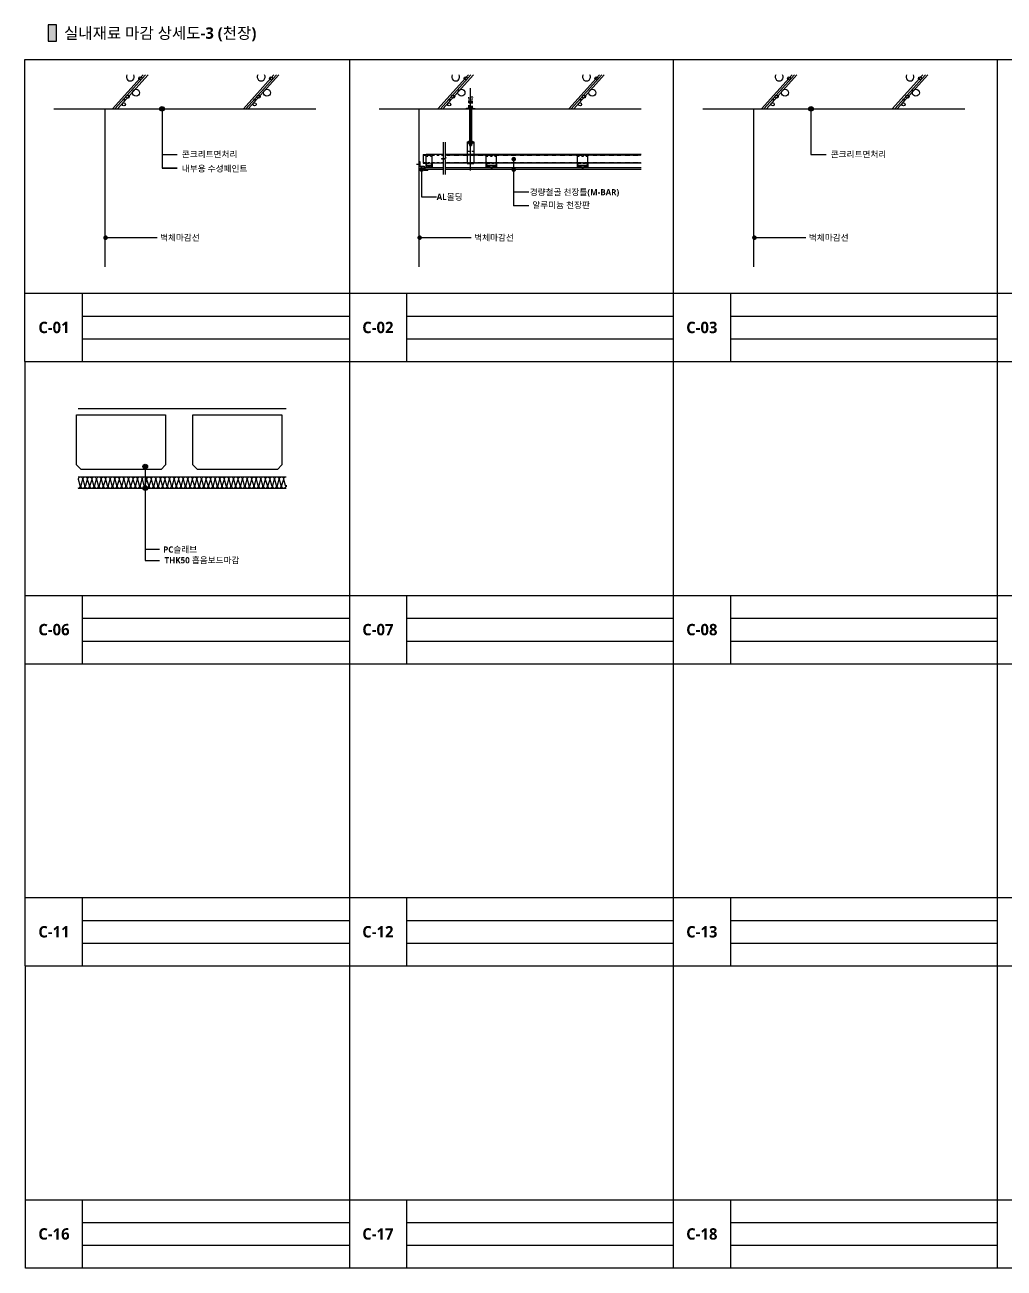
# Model space of a CAD drawing. Header units: millimetres. Extents: x 197 to 33329, y 200 to 5652.
# Drawn here: x 25397 to 29690, y 200 to 5652 of the extents above; entities that cross this region are included whole.
import ezdxf
from ezdxf.enums import TextEntityAlignment as Align

# ---------------------------------------------------------------- set-up
doc = ezdxf.new("R2010")
doc.units = ezdxf.units.MM
doc.header["$LTSCALE"] = 10
doc.header["$MEASUREMENT"] = 0
doc.linetypes.add('CEN', pattern=[62, 60, -1, 0, -1])
doc.linetypes.add('HIDDEN', pattern=[2, 1, -1])
doc.layers.get('0').update_dxf_attribs({"linetype": 'CONTINUOUS'})
for name, color, linetype in [('8', 8, 'CONTINUOUS'), ('A-ANNO-GRA2', 4, 'CONTINUOUS'), ('A-ANNO-TEXT1', 7, 'CONTINUOUS'), ('A-ST-CONC', 2, 'CONTINUOUS'), ('A-WALL-DRY1', 7, 'CONTINUOUS'), ('B', 5, 'CONTINUOUS'), ('CEN', 1, 'CEN'), ('ELE', 4, 'CONTINUOUS'), ('FIN', 9, 'CONTINUOUS'), ('HAT', 8, 'CONTINUOUS'), ('HT', 8, 'CONTINUOUS'), ('K-마감', 5, 'CONTINUOUS'), ('STEEL', 3, 'CONTINUOUS'), ('TIT', 2, 'CONTINUOUS')]:
    doc.layers.add(name, color=color, linetype=linetype)
doc.styles.add('2020음성 1차', font='')
doc.styles.add('SH_대대리576', font='')
doc.styles.get('2020음성 1차').set_extended_font_data('NanumGothic', bold=True)
doc.styles.get('SH_대대리576').set_extended_font_data('NanumGothic', bold=True)

# ---------------------------------------------------------------- blocks, each defined once
blk = doc.blocks.new('2')
at = {"layer": 'HAT'}
for p, q in [((9516.6, 4296.2), (9583.7, 4370.3)), ((9522, 4296.2), (9589.1, 4370.3)), ((9527.4, 4296.2), (9594.5, 4370.3))]:
    blk.add_line(p, q, dxfattribs=at)
for centre, radius in [((9569.8, 4360.6), 3.41), ((9542.8, 4335.1), 7.63), ((9561.1, 4343.7), 3.41), ((9569.4, 4350), 1.53), ((9533.6, 4303.7), 3.41)]:
    blk.add_circle(centre, radius, dxfattribs=at)
blk.add_arc((9555.5, 4300.6), 8.7, 329.3752, 210.6248, dxfattribs=at)

msp = doc.modelspace()

# ---------------------------------------------------------------- hatches: boundary and pattern name
at = {"layer": 'A-ANNO-TEXT1'}
h = msp.add_hatch(color=256, dxfattribs=at)
h.dxf.hatch_style = 1
h.paths.add_polyline_path([(25536, 5651.8), (25500, 5651.8), (25500, 5579.8), (25536, 5579.8)])
h = msp.add_hatch(color=256, dxfattribs=at)
h.dxf.hatch_style = 1
edge = h.paths.add_edge_path()
edge.add_arc((25998.9, 5283.9), 10, 0, 360)
h = msp.add_hatch(color=256, dxfattribs=at)
h.dxf.hatch_style = 1
edge = h.paths.add_edge_path()
edge.add_arc((28843.4, 5283.9), 10, 0, 360)
h = msp.add_hatch(color=256, dxfattribs=at)
h.dxf.hatch_style = 1
edge = h.paths.add_edge_path()
edge.add_arc((25925.1, 3715.2), 10, 0, 360)
h = msp.add_hatch(color=256, dxfattribs=at)
h.dxf.hatch_style = 1
edge = h.paths.add_edge_path()
edge.add_arc((25925.1, 3620.6), 10, 0, 360)

# ---------------------------------------------------------------- linework, layer by layer
at = {"linetype": 'Continuous'}
for p, q in [((27151.3, 5026.2), (27230.4, 5026.2)), ((27151.3, 5026.2), (27151.3, 5017.2)), ((27230.4, 5017.2), (27151.3, 5017.2)), ((27240.4, 5026.2), (28099.2, 5026.2)), ((28099.2, 5017.2), (27240.4, 5017.2)), ((27441, 5026.2), (27441, 5017.2)), ((27444, 5026.2), (27444, 5017.2)), ((27841, 5026.2), (27841, 5017.2)), ((27844, 5026.2), (27844, 5017.2))]:
    msp.add_line(p, q, dxfattribs=at)
at = {"layer": '8'}
msp.add_line((25631.4, 3670), (26543.5, 3670), dxfattribs=at)
at = {"layer": 'A-ANNO-GRA2'}
for p, q in [((26820, 5500), (26820, 200)), ((28240, 5500), (28240, 200)), ((29660, 5500), (29660, 200)), ((25400, 4475), (32500, 4475)), ((25650, 4175), (25650, 4475)), ((27070, 4475), (27070, 4175)), ((28490, 4475), (28490, 4175)), ((25650, 4375), (26820, 4375)), ((27070, 4375), (28240, 4375)), ((28490, 4375), (29660, 4375)), ((25650, 4275), (26820, 4275)), ((27070, 4275), (28240, 4275)), ((28490, 4275), (29660, 4275)), ((25400, 4175), (32500, 4175)), ((25400, 3150), (32500, 3150)), ((25650, 2850), (25650, 3150)), ((27070, 3150), (27070, 2850)), ((28490, 3150), (28490, 2850)), ((25650, 3050), (26820, 3050)), ((27070, 3050), (28240, 3050)), ((28490, 3050), (29660, 3050)), ((25650, 2950), (26820, 2950)), ((27070, 2950), (28240, 2950)), ((28490, 2950), (29660, 2950)), ((25400, 2850), (32500, 2850)), ((25400, 1825), (32500, 1825)), ((25650, 1525), (25650, 1825)), ((27070, 1825), (27070, 1525)), ((28490, 1825), (28490, 1525)), ((25650, 1725), (26820, 1725)), ((27070, 1725), (28240, 1725)), ((28490, 1725), (29660, 1725)), ((25650, 1625), (26820, 1625)), ((27070, 1625), (28240, 1625)), ((28490, 1625), (29660, 1625)), ((25400, 1525), (32500, 1525)), ((25400, 500), (32500, 500)), ((25650, 200), (25650, 500)), ((27070, 500), (27070, 200)), ((28490, 500), (28490, 200)), ((25650, 400), (26820, 400)), ((27070, 400), (28240, 400)), ((28490, 400), (29660, 400)), ((25650, 300), (26820, 300)), ((27070, 300), (28240, 300)), ((28490, 300), (29660, 300))]:
    msp.add_line(p, q, dxfattribs=at)
msp.add_lwpolyline([(25397.5, 5500), (32497.5, 5500), (32500, 200), (25400, 200)], close=True, dxfattribs=at)
at = {"layer": 'A-ANNO-TEXT1'}
for p, q in [((25998.9, 5083.9), (26065.6, 5083.9)), ((28843.4, 5083.9), (28910.2, 5083.9)), ((26065.6, 5023.9), (25998.9, 5023.9)), ((27606.8, 4918), (27540, 4918)), ((27606.8, 4858), (27540, 4858)), ((25977, 4718.6), (25756.1, 4718.6)), ((27354.1, 4718.6), (27133.2, 4718.6)), ((28821.5, 4718.6), (28600.6, 4718.6)), ((25924.6, 3352.7), (25987.3, 3352.7))]:
    msp.add_line(p, q, dxfattribs=at)
msp.add_lwpolyline([(25536, 5651.8), (25500, 5651.8), (25500, 5579.8), (25536, 5579.8)], close=True, dxfattribs=at)
for points in [[(25998.9, 5283.9), (25998.9, 5023.9), (26065.6, 5023.9)], [(28843.4, 5283.9), (28843.4, 5083.9)], [(27135.9, 5017.2), (27135.9, 4897.5), (27202.6, 4897.5)], [(27540, 5058.3), (27540, 4858)], [(25924.6, 3713), (25924.6, 3302.7), (25987.3, 3302.7)]]:
    msp.add_lwpolyline(points, dxfattribs=at)
at = {"layer": 'A-ANNO-TEXT1', "const_width": 10}
for points in [[(27535.5, 5063.2, 1), (27545.5, 5063.2, 1)], [(27131.3, 5017.2, 1), (27141.3, 5017.2, 1)], [(27535.5, 5017.2, 1), (27545.5, 5017.2, 1)], [(25746.1, 4718.6, 1), (25756.1, 4718.6, 1)], [(27123.2, 4718.6, 1), (27133.2, 4718.6, 1)], [(28590.6, 4718.6, 1), (28600.6, 4718.6, 1)]]:
    msp.add_lwpolyline(points, format="xyb", close=True, dxfattribs=at)
at = {"layer": 'A-ANNO-TEXT1'}
for centre in [(25998.9, 5283.9), (28843.4, 5283.9), (25925.1, 3715.2), (25925.1, 3620.6)]:
    msp.add_circle(centre, 10, dxfattribs=at)
at = {"layer": 'A-ST-CONC'}
for p, q in [((25524.9, 5283.9), (26672.8, 5283.9)), ((25749.1, 4591.1), (25749.1, 5283.9)), ((26951.2, 5283.9), (28099.2, 5283.9)), ((27126.2, 4591.1), (27126.2, 5283.9)), ((28369.4, 5283.9), (29517.3, 5283.9)), ((28593.6, 4591.1), (28593.6, 5283.9)), ((25631.4, 3970), (26543.5, 3970))]:
    msp.add_line(p, q, dxfattribs=at)
at = {"layer": 'A-WALL-DRY1'}
msp.add_line((25631.4, 3620), (26543.5, 3620), dxfattribs=at)
for points in [[(25624.3, 3942.3), (26014.3, 3942.3), (26014.3, 3722.3), (25994.3, 3702.3), (25644.3, 3702.3), (25644.3, 3702.3), (25624.3, 3722.3), (25624.3, 3942.3)], [(26134.3, 3942.3), (26524.3, 3942.3), (26524.3, 3722.3), (26504.3, 3702.3), (26154.3, 3702.3), (26154.3, 3702.3), (26134.3, 3722.3), (26134.3, 3942.3)]]:
    msp.add_lwpolyline(points, dxfattribs=at)
at = {"layer": 'B', "linetype": 'Continuous'}
for p, q in [((27230.4, 5137.7), (27230.4, 5072.1)), ((27240.4, 5137.7), (27240.4, 5072.1)), ((27234.6, 5068.9), (27230.4, 5072.1)), ((27244.6, 5068.9), (27240.4, 5072.1)), ((27224.4, 5064.4), (27234.6, 5068.9)), ((27230.4, 5061.2), (27224.4, 5064.4)), ((27230.4, 5061.2), (27230.4, 4995.6)), ((27234.4, 5064.4), (27244.6, 5068.9)), ((27240.4, 5061.2), (27234.4, 5064.4)), ((27240.4, 5061.2), (27240.4, 4995.6))]:
    msp.add_line(p, q, dxfattribs=at)
at = {"layer": 'CEN', "linetype": 'Continuous'}
msp.add_line((27351.2, 5013.8), (27351.2, 5374.8), dxfattribs=at)
at = {"layer": 'ELE', "linetype": 'Continuous'}
for p, q in [((27346.7, 5283.9), (27346.7, 5141.2)), ((27355.7, 5283.9), (27355.7, 5141.2)), ((27342.2, 5141.2), (27360.2, 5141.2)), ((27342.2, 5141.2), (27342.2, 5138.2)), ((27342.2, 5135.2), (27342.2, 5132.2)), ((27342.2, 5132.2), (27360.2, 5132.2)), ((27345.2, 5141.2), (27345.2, 5138.2)), ((27345.2, 5135.2), (27345.2, 5132.2)), ((27346.7, 5132.2), (27346.7, 5123.2)), ((27355.7, 5132.2), (27355.7, 5123.2)), ((27357.2, 5141.2), (27357.2, 5138.2)), ((27357.2, 5135.2), (27357.2, 5132.2)), ((27360.2, 5141.2), (27360.2, 5138.2)), ((27360.2, 5135.2), (27360.2, 5132.2)), ((27346.7, 5123.2), (27355.7, 5123.2))]:
    msp.add_line(p, q, dxfattribs=at)
at = {"layer": 'FIN', "linetype": 'HIDDEN'}
for p, q in [((27143.4, 5080.2), (27230.4, 5080.2)), ((27143.4, 5048.2), (27230.4, 5048.2))]:
    msp.add_line(p, q, dxfattribs=at)
at = {"layer": 'FIN', "linetype": 'HIDDEN', "ltscale": 0.02}
for p, q in [((27240.4, 5080.2), (28099.2, 5080.2)), ((27240.4, 5048.2), (28099.2, 5048.2))]:
    msp.add_line(p, q, dxfattribs=at)
at = {"layer": 'HT'}
for points in [[(25631.4, 3620, 0.509267), (25631.4, 3620, 0.509267), (25640.3, 3632.1), (25632.6, 3657.9, -0.509267), (25641.4, 3670, -0.509267), (25650.3, 3657.9), (25642.6, 3632.1, 0.509267), (25651.4, 3620, 0.509267), (25660.3, 3632.1), (25652.6, 3657.9, -0.509267), (25661.4, 3670, -0.509267), (25670.3, 3657.9), (25662.6, 3632.1, 0.509267), (25671.4, 3620, 0.509267), (25680.3, 3632.1), (25672.6, 3657.9, -0.509267), (25681.5, 3670, -0.509267), (25690.3, 3657.9), (25682.6, 3632.1, 0.509267), (25691.5, 3620, 0.509267), (25700.3, 3632.1), (25692.6, 3657.9, -0.509267), (25701.5, 3670, -0.509267), (25710.3, 3657.9), (25702.6, 3632.1, 0.509267), (25711.5, 3620, 0.509267), (25720.3, 3632.1), (25712.6, 3657.9, -0.509267), (25721.5, 3670, -0.509267), (25730.3, 3657.9), (25722.6, 3632.1, 0.509267), (25731.5, 3620, 0.509267), (25740.3, 3632.1), (25732.7, 3657.9, -0.509267), (25741.5, 3670, -0.509267), (25750.3, 3657.9), (25742.7, 3632.1, 0.509267), (25751.5, 3620, 0.509267), (25760.3, 3632.1), (25752.7, 3657.9, -0.509267), (25761.5, 3670, -0.509267), (25770.3, 3657.9), (25762.7, 3632.1, 0.509267), (25771.5, 3620, 0.509267), (25780.3, 3632.1), (25772.7, 3657.9, -0.509267), (25781.5, 3670, -0.509267), (25790.3, 3657.9), (25782.7, 3632.1, 0.509267), (25791.5, 3620, 0.509267), (25800.3, 3632.1), (25792.7, 3657.9, -0.509267), (25801.5, 3670, -0.509267), (25810.3, 3657.9), (25802.7, 3632.1, 0.509267), (25811.5, 3620, 0.509267), (25820.4, 3632.1), (25812.7, 3657.9, -0.509267), (25821.5, 3670, -0.509267), (25830.4, 3657.9), (25822.7, 3632.1, 0.509267), (25831.5, 3620, 0.509267), (25840.4, 3632.1), (25832.7, 3657.9, -0.509267), (25841.5, 3670, -0.509267), (25850.4, 3657.9), (25842.7, 3632.1, 0.509267), (25851.5, 3620, 0.509267), (25860.4, 3632.1), (25852.7, 3657.9, -0.509267), (25861.5, 3670, -0.509267), (25870.4, 3657.9), (25862.7, 3632.1, 0.509267), (25871.5, 3620, 0.509267), (25880.4, 3632.1), (25872.7, 3657.9, -0.509267), (25881.6, 3670, -0.509267), (25890.4, 3657.9), (25882.7, 3632.1, 0.509267), (25891.6, 3620, 0.509267), (25900.4, 3632.1), (25892.7, 3657.9, -0.509267), (25901.6, 3670, -0.509267), (25910.4, 3657.9), (25902.7, 3632.1, 0.509267), (25911.6, 3620, 0.509267), (25920.4, 3632.1), (25912.7, 3657.9, -0.509267), (25921.6, 3670, -0.509267), (25930.4, 3657.9), (25922.7, 3632.1, 0.509267), (25931.6, 3620, 0.509267), (25940.4, 3632.1), (25932.8, 3657.9, -0.509267), (25941.6, 3670, -0.509267), (25950.4, 3657.9), (25942.8, 3632.1, 0.509267), (25951.6, 3620, 0.509267), (25960.4, 3632.1), (25952.8, 3657.9, -0.509267), (25961.6, 3670, -0.509267), (25970.4, 3657.9), (25962.8, 3632.1, 0.509267), (25971.6, 3620, 0.509267), (25980.4, 3632.1), (25972.8, 3657.9, -0.509267), (25981.6, 3670, -0.509267), (25990.4, 3657.9), (25982.8, 3632.1, 0.509267), (25991.6, 3620, 0.509267), (26000.4, 3632.1), (25992.8, 3657.9, -0.509267), (26001.6, 3670, -0.509267), (26010.4, 3657.9), (26002.8, 3632.1, 0.509267), (26011.6, 3620, 0.509267), (26020.5, 3632.1), (26012.8, 3657.9, -0.509267), (26021.6, 3670, -0.509267), (26030.5, 3657.9), (26022.8, 3632.1, 0.509267), (26031.6, 3620, 0.509267), (26040.5, 3632.1), (26032.8, 3657.9, -0.509267), (26041.6, 3670, -0.509267), (26050.5, 3657.9), (26042.8, 3632.1, 0.509267), (26051.6, 3620, 0.509267), (26060.5, 3632.1), (26052.8, 3657.9, -0.509267), (26061.6, 3670, -0.509267), (26070.5, 3657.9), (26062.8, 3632.1, 0.509267), (26071.6, 3620, 0.509267), (26080.5, 3632.1), (26072.8, 3657.9, -0.509267), (26081.7, 3670, -0.509267), (26090.5, 3657.9), (26082.8, 3632.1, 0.509267), (26091.7, 3620, 0.509267), (26100.5, 3632.1), (26092.8, 3657.9, -0.509267), (26101.7, 3670, -0.509267), (26110.5, 3657.9), (26102.8, 3632.1, 0.509267), (26111.7, 3620, 0.509267), (26120.5, 3632.1), (26112.8, 3657.9, -0.509267), (26121.7, 3670, -0.509267), (26130.5, 3657.9), (26122.8, 3632.1, 0.509267), (26131.7, 3620, 0.509267), (26140.5, 3632.1), (26132.9, 3657.9, -0.509267), (26141.7, 3670, -0.509267), (26150.5, 3657.9), (26142.9, 3632.1, 0.509267), (26151.7, 3620, 0.509267), (26160.5, 3632.1), (26152.9, 3657.9, -0.509267), (26161.7, 3670, -0.509267), (26170.5, 3657.9), (26162.9, 3632.1, 0.509267), (26171.7, 3620, 0.509267), (26180.5, 3632.1), (26172.9, 3657.9, -0.509267), (26181.7, 3670, -0.509267), (26190.5, 3657.9), (26182.9, 3632.1, 0.509267), (26191.7, 3620, 0.509267), (26200.5, 3632.1), (26192.9, 3657.9, -0.509267), (26201.7, 3670, -0.509267), (26210.5, 3657.9), (26202.9, 3632.1, 0.509267), (26211.7, 3620, 0.509267), (26220.6, 3632.1), (26212.9, 3657.9, -0.509267), (26221.7, 3670, -0.509267), (26230.6, 3657.9), (26222.9, 3632.1, 0.509267), (26231.7, 3620, 0.509267), (26240.6, 3632.1), (26232.9, 3657.9, -0.509267), (26241.7, 3670, -0.509267), (26250.6, 3657.9), (26242.9, 3632.1, 0.509267), (26251.7, 3620, 0.509267), (26260.6, 3632.1), (26252.9, 3657.9, -0.509267), (26261.7, 3670, -0.509267), (26270.6, 3657.9), (26262.9, 3632.1, 0.509267), (26271.7, 3620, 0.509267), (26280.6, 3632.1), (26272.9, 3657.9, -0.509267), (26281.8, 3670, -0.509267), (26290.6, 3657.9), (26282.9, 3632.1, 0.509267), (26291.8, 3620, 0.509267), (26300.6, 3632.1), (26292.9, 3657.9, -0.509267), (26301.8, 3670, -0.509267), (26310.6, 3657.9), (26302.9, 3632.1, 0.509267), (26311.8, 3620, 0.509267), (26320.6, 3632.1), (26312.9, 3657.9, -0.509267), (26321.8, 3670, -0.509267), (26330.6, 3657.9), (26322.9, 3632.1, 0.509267), (26331.8, 3620, 0.509267), (26340.6, 3632.1), (26333, 3657.9, -0.509267), (26341.8, 3670, -0.509267), (26350.6, 3657.9), (26343, 3632.1, 0.509267), (26351.8, 3620, 0.509267), (26360.6, 3632.1), (26353, 3657.9, -0.509267), (26361.8, 3670, -0.509267), (26370.6, 3657.9), (26363, 3632.1, 0.509267), (26371.8, 3620, 0.509267), (26380.6, 3632.1), (26373, 3657.9, -0.509267), (26381.8, 3670, -0.509267), (26390.6, 3657.9), (26383, 3632.1, 0.509267), (26391.8, 3620, 0.509267), (26400.6, 3632.1), (26393, 3657.9, -0.509267), (26401.8, 3670, -0.509267), (26410.6, 3657.9), (26403, 3632.1, 0.509267), (26411.8, 3620, 0.509267), (26420.7, 3632.1), (26413, 3657.9, -0.509267), (26421.8, 3670, -0.509267), (26430.7, 3657.9), (26423, 3632.1, 0.509267), (26431.8, 3620, 0.509267), (26440.7, 3632.1), (26433, 3657.9, -0.509267), (26441.8, 3670, -0.509267), (26450.7, 3657.9), (26443, 3632.1, 0.509267), (26451.8, 3620, 0.509267), (26460.7, 3632.1), (26453, 3657.9, -0.509267), (26461.8, 3670, -0.509267), (26470.7, 3657.9), (26463, 3632.1, 0.509267), (26471.8, 3620, 0.509267), (26480.7, 3632.1), (26473, 3657.9, -0.509267), (26481.9, 3670, -0.509267), (26490.7, 3657.9), (26483, 3632.1, 0.509267), (26491.9, 3620, 0.509267), (26500.7, 3632.1), (26493, 3657.9, -0.509267), (26501.9, 3670, -0.509267), (26510.7, 3657.9), (26503, 3632.1, 0.509267), (26511.9, 3620, 0.509267), (26520.7, 3632.1), (26513, 3657.9, -0.509267), (26521.9, 3670, -0.509267), (26530.7, 3657.9), (26523, 3632.1, 0.509267), (26531.9, 3620, 0.509267), (26540.7, 3632.1), (26533.1, 3657.9, -0.509267), (26541.9, 3670, -0.04265), (26543.5, 3669.9)], [(26543.5, 3633.5), (26543.1, 3632.1, 0.188302), (26543.5, 3625.4)]]:
    msp.add_lwpolyline(points, format="xyb", dxfattribs=at)
at = {"layer": 'K-마감', "color": 5, "linetype": 'HIDDEN'}
for p, q in [((27342.2, 5319.8), (27342.2, 5286.9)), ((27346.5, 5286.9), (27346.5, 5326.4)), ((27355.5, 5286.9), (27355.5, 5326.4)), ((27360.2, 5286.9), (27360.2, 5319.8))]:
    msp.add_line(p, q, dxfattribs=at)
msp.add_lwpolyline([(27357.2, 5320.1), (27360.9, 5334, 0.493523), (27359.9, 5335.2), (27342.5, 5335.2, 0.492332), (27341.5, 5334), (27345.2, 5320.1), (27345.2, 5286.9)], format="xyb", dxfattribs=at)
msp.add_lwpolyline([(27357.2, 5286.9), (27357.2, 5320.1)], dxfattribs=at)
msp.add_lwpolyline([(27333.2, 5286.9), (27369.2, 5286.9), (27369.2, 5283.9), (27333.2, 5283.9)], close=True, dxfattribs=at)
at = {"layer": 'STEEL', "linetype": 'Continuous'}
for p, q in [((27336.2, 5138.2), (27336.2, 5043.2)), ((27336.2, 5138.2), (27366.2, 5138.2)), ((27336.2, 5135.2), (27366.2, 5135.2)), ((27366.2, 5138.2), (27366.2, 5043.2)), ((27143.4, 5083.2), (27156.2, 5083.2)), ((27143.4, 5083.2), (27143.4, 5045.2)), ((27156.2, 5085.2), (27182.2, 5085.2)), ((27156.2, 5050.2), (27156.2, 5085.2)), ((27182.2, 5050.2), (27182.2, 5085.2)), ((27230.4, 5083.2), (27182.2, 5083.2)), ((28099.2, 5083.2), (27240.4, 5083.2)), ((27420, 5085.2), (27465, 5085.2)), ((27420, 5050.2), (27420, 5085.2)), ((27420, 5076.2), (27422.9, 5076.2)), ((27424.5, 5076.2), (27427, 5076.2)), ((27427, 5080.9), (27427, 5085.2)), ((27427, 5076.2), (27427, 5079.5)), ((27439, 5080.9), (27439, 5085.2)), ((27439, 5076.2), (27439, 5079.5)), ((27439, 5076.2), (27441.4, 5076.2)), ((27442.8, 5076.2), (27446, 5076.2)), ((27446, 5080.9), (27446, 5085.2)), ((27446, 5076.2), (27446, 5079.5)), ((27458, 5080.9), (27458, 5085.2)), ((27458, 5076.2), (27458, 5079.5)), ((27458, 5076.2), (27461, 5076.2)), ((27462.1, 5076.2), (27465, 5076.2)), ((27465, 5050.2), (27465, 5085.2)), ((27820, 5085.2), (27865, 5085.2)), ((27820, 5050.2), (27820, 5085.2)), ((27820, 5076.2), (27822.9, 5076.2)), ((27824.5, 5076.2), (27827, 5076.2)), ((27827, 5080.9), (27827, 5085.2)), ((27827, 5076.2), (27827, 5079.5)), ((27839, 5080.9), (27839, 5085.2)), ((27839, 5076.2), (27839, 5079.5)), ((27839, 5076.2), (27841.4, 5076.2)), ((27842.8, 5076.2), (27846, 5076.2)), ((27846, 5080.9), (27846, 5085.2)), ((27846, 5076.2), (27846, 5079.5)), ((27858, 5080.9), (27858, 5085.2)), ((27858, 5076.2), (27858, 5079.5)), ((27858, 5076.2), (27861, 5076.2)), ((27862.1, 5076.2), (27865, 5076.2)), ((27865, 5050.2), (27865, 5085.2)), ((27114.1, 5041.7), (27132.2, 5041.7)), ((27126.2, 5052.2), (27128.2, 5052.2)), ((27126.2, 5030.2), (27146.2, 5030.2)), ((27128.2, 5052.2), (27128.2, 5032.2)), ((27128.2, 5032.2), (27148.2, 5032.2)), ((27143.4, 5045.2), (27161.2, 5045.2)), ((27146.2, 5030.2), (27146.2, 5015.2)), ((27148.2, 5032.2), (27148.2, 5017.2)), ((27148.2, 5017.2), (27164.2, 5017.2)), ((27161.2, 5045.2), (27156.2, 5050.2)), ((27156.2, 5026.2), (27156.2, 5045.2)), ((27156.2, 5045.2), (27161.2, 5045.2)), ((27164.2, 5026.2), (27156.2, 5026.2)), ((27158.2, 5028.2), (27158.2, 5043.2)), ((27158.2, 5043.2), (27161.2, 5043.2)), ((27158.2, 5037.2), (27180.2, 5037.2)), ((27162.5, 5028.2), (27158.2, 5028.2)), ((27161.2, 5043.2), (27161.2, 5045.2)), ((27164.2, 5026.2), (27174.2, 5026.2)), ((27164.2, 5017.2), (27164.2, 5015.2)), ((27182.2, 5026.2), (27174.2, 5026.2)), ((27180.2, 5028.2), (27175.9, 5028.2)), ((27177.2, 5045.2), (27182.2, 5050.2)), ((27177.2, 5043.2), (27177.2, 5045.2)), ((27230.4, 5045.2), (27177.2, 5045.2)), ((27177.2, 5045.2), (27182.2, 5045.2)), ((27177.2, 5043.2), (27180.2, 5043.2)), ((27180.2, 5043.2), (27180.2, 5028.2)), ((27182.2, 5045.2), (27182.2, 5026.2)), ((28099.2, 5045.2), (27240.4, 5045.2)), ((27336.2, 5043.2), (27366.2, 5043.2)), ((27425, 5045.2), (27420, 5050.2)), ((27420, 5026.2), (27420, 5045.2)), ((27420, 5045.2), (27425, 5045.2)), ((27426, 5026.2), (27420, 5026.2)), ((27422, 5028.2), (27422, 5043.2)), ((27422, 5043.2), (27425, 5043.2)), ((27422, 5037.2), (27463, 5037.2)), ((27424.2, 5028.2), (27422, 5028.2)), ((27425, 5043.2), (27425, 5045.2)), ((27426, 5026.2), (27436, 5026.2)), ((27449, 5026.2), (27436, 5026.2)), ((27447.2, 5028.2), (27437.7, 5028.2)), ((27449, 5026.2), (27459, 5026.2)), ((27465, 5026.2), (27459, 5026.2)), ((27460, 5045.2), (27465, 5050.2)), ((27460, 5043.2), (27460, 5045.2)), ((27460, 5045.2), (27465, 5045.2)), ((27460, 5043.2), (27463, 5043.2)), ((27463, 5028.2), (27460.7, 5028.2)), ((27463, 5043.2), (27463, 5028.2)), ((27465, 5045.2), (27465, 5026.2)), ((27825, 5045.2), (27820, 5050.2)), ((27820, 5026.2), (27820, 5045.2)), ((27820, 5045.2), (27825, 5045.2)), ((27826, 5026.2), (27820, 5026.2)), ((27822, 5028.2), (27822, 5043.2)), ((27822, 5043.2), (27825, 5043.2)), ((27822, 5037.2), (27863, 5037.2)), ((27824.2, 5028.2), (27822, 5028.2)), ((27825, 5043.2), (27825, 5045.2)), ((27826, 5026.2), (27836, 5026.2)), ((27849, 5026.2), (27836, 5026.2)), ((27847.2, 5028.2), (27837.7, 5028.2)), ((27849, 5026.2), (27859, 5026.2)), ((27865, 5026.2), (27859, 5026.2)), ((27860, 5045.2), (27865, 5050.2)), ((27860, 5043.2), (27860, 5045.2)), ((27860, 5045.2), (27865, 5045.2)), ((27860, 5043.2), (27863, 5043.2)), ((27863, 5028.2), (27860.7, 5028.2)), ((27863, 5043.2), (27863, 5028.2)), ((27865, 5045.2), (27865, 5026.2)), ((27146.2, 5015.2), (27164.2, 5015.2))]:
    msp.add_line(p, q, dxfattribs=at)
at = {"layer": 'STEEL', "linetype": 'HIDDEN'}
for p, q in [((27156.2, 5083.2), (27182.2, 5083.2)), ((27156.2, 5076.2), (27158.8, 5076.2)), ((27160, 5076.2), (27163.2, 5076.2)), ((27163.2, 5081), (27163.2, 5085.2)), ((27163.2, 5076.2), (27163.2, 5079.3)), ((27175.2, 5081), (27175.2, 5085.2)), ((27175.2, 5076.2), (27175.2, 5079.3)), ((27175.2, 5076.2), (27177.6, 5076.2)), ((27179, 5076.2), (27182.2, 5076.2)), ((27336.2, 5098.2), (27366.2, 5098.2)), ((27420, 5083.2), (27465, 5083.2)), ((27820, 5083.2), (27865, 5083.2)), ((27161.2, 5045.2), (27177.2, 5045.2)), ((27425, 5045.2), (27460, 5045.2)), ((27825, 5045.2), (27860, 5045.2))]:
    msp.add_line(p, q, dxfattribs=at)
at = {"layer": 'STEEL', "linetype": 'Continuous'}
for centre, radius, start, end in [((27169.2, 5026.2), 7, 16.6015, 163.3985), ((27169.2, 5026.2), 5, 0, 180), ((27431, 5026.2), 7, 16.6015, 163.3985), ((27431, 5026.2), 5, 0, 180), ((27454, 5026.2), 7, 16.6015, 163.3985), ((27454, 5026.2), 5, 0, 180), ((27831, 5026.2), 7, 16.6015, 163.3985), ((27831, 5026.2), 5, 0, 180), ((27854, 5026.2), 7, 16.6015, 163.3985), ((27854, 5026.2), 5, 0, 180)]:
    msp.add_arc(centre, radius, start, end, dxfattribs=at)
at = {"layer": 'TIT', "color": 2}
msp.add_line((25631.4, 3670), (26543.5, 3670), dxfattribs=at)

# ---------------------------------------------------------------- block references
at = {"layer": 'HAT', "xscale": 2, "yscale": 2, "zscale": 2, "rotation": 180}
for p in [(44970.7, 14024.5), (45544.2, 14024.5), (46397, 14024.5), (46970.6, 14024.5), (47815.2, 14024.5), (48388.8, 14024.5)]:
    msp.add_blockref('2', p, dxfattribs=at)

# ---------------------------------------------------------------- texts
at = {"layer": 'A-ANNO-TEXT1', "style": 'SH_대대리576'}
msp.add_text('실내재료 마감 상세도-3 (천장)', height=50, dxfattribs=at).set_placement((25569.1, 5590.8))
at = {"layer": 'A-ANNO-TEXT1', "style": '2020음성 1차'}
for s, p in [('콘크리트면처리', (26085.6, 5083.9)), ('콘크리트면처리', (28930.1, 5083.9)), ('내부용 수성페인트', (26085.6, 5021.3)), ('AL몰딩', (27202.6, 4897.5)), ('경량철골 천장틀(M-BAR)', (27610.8, 4918)), ('벽체마감선', (25990.1, 4718.6)), ('벽체마감선', (27367.2, 4718.6)), ('벽체마감선', (28834.6, 4718.6))]:
    msp.add_text(s, height=27, dxfattribs=at).set_placement(p, align=Align.MIDDLE_LEFT)
at = {"layer": 'A-ANNO-TEXT1'}
for s, height, style, p in [('알루미늄 천장판', 27, '2020음성 1차', (27748.3, 4861.5)), ('C-01', 50, 'SH_대대리576', (25525, 4325)), ('C-02', 50, 'SH_대대리576', (26945, 4325)), ('C-03', 50, 'SH_대대리576', (28365, 4325)), ('PC슬래브', 27, '2020음성 1차', (26078.3, 3351.2)), ('THK50 흡음보드마감', 27, '2020음성 1차', (26173.8, 3304.2)), ('C-06', 50, 'SH_대대리576', (25525, 3000)), ('C-07', 50, 'SH_대대리576', (26945, 3000)), ('C-08', 50, 'SH_대대리576', (28365, 3000)), ('C-11', 50, 'SH_대대리576', (25525, 1675)), ('C-12', 50, 'SH_대대리576', (26945, 1675)), ('C-13', 50, 'SH_대대리576', (28365, 1675)), ('C-16', 50, 'SH_대대리576', (25525, 350)), ('C-17', 50, 'SH_대대리576', (26945, 350)), ('C-18', 50, 'SH_대대리576', (28365, 350))]:
    msp.add_text(s, height=height, dxfattribs=dict(at, style=style)).set_placement(p, align=Align.MIDDLE_CENTER)

doc.saveas('drawing.dxf')
